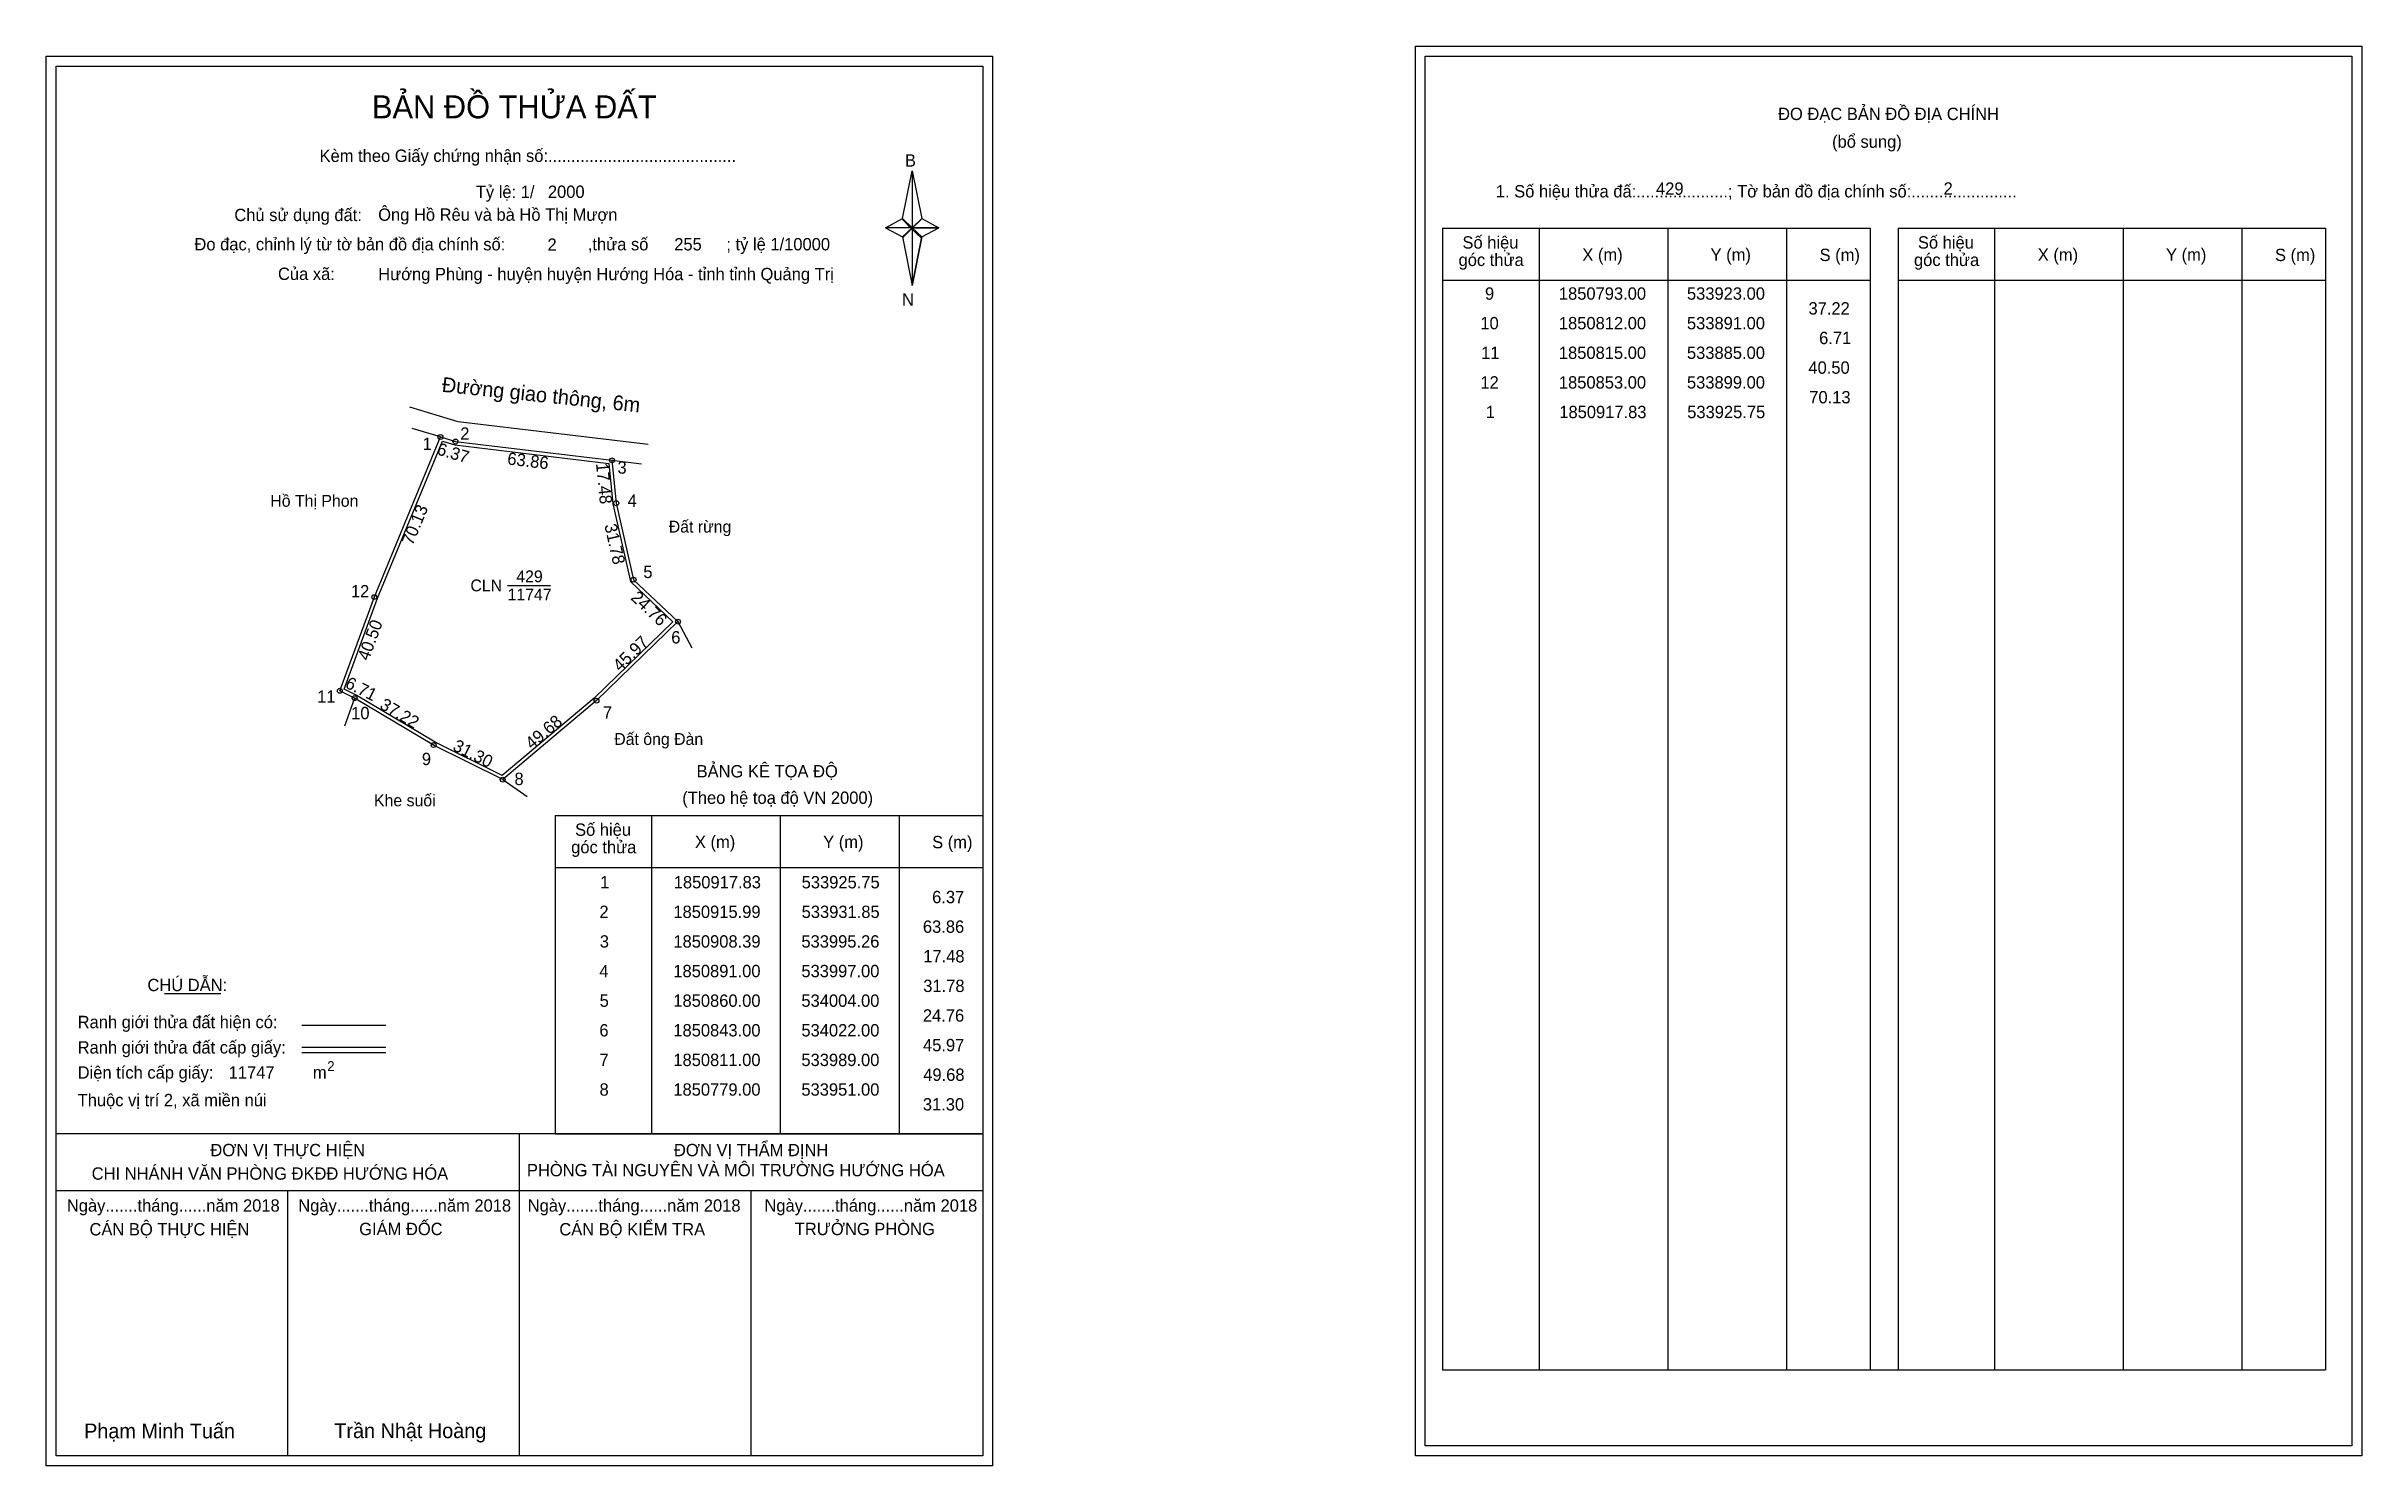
# Model space of a CAD drawing. Extents: x 533766 to 534704, y 1850501 to 1851076.
import ezdxf

# ---------------------------------------------------------------- set-up
doc = ezdxf.new("R2010")
doc.units = 0
for name, color, linetype in [('Level 1', 7, 'Continuous'), ('Level 10', 7, 'Continuous'), ('Level 11', 7, 'Continuous'), ('Level 13', 7, 'Continuous'), ('Level 27', 7, 'Continuous'), ('Level 3', 7, 'Continuous'), ('Level 36', 7, 'Continuous'), ('Level 49', 7, 'Continuous'), ('Level 53', 7, 'Continuous'), ('Level 55', 7, 'Continuous'), ('Level 6', 7, 'Continuous'), ('Level 60', 7, 'Continuous'), ('Level 63', 7, 'Continuous'), ('Level 9', 7, 'Continuous')]:
    doc.layers.add(name, color=color, linetype=linetype)

msp = doc.modelspace()

# ---------------------------------------------------------------- linework, layer by layer
at = {"layer": 'Level 1'}
for p, q in [((533770.09, 1851068.14), (533770.09, 1851068.14)), ((534324.74, 1851072.14), (534324.74, 1851072.14)), ((534112.94, 1851006.38), (534116.87, 1851025.66)), ((534116.87, 1851025.66), (534116.87, 1851002.61)), ((534116.87, 1851025.66), (534120.81, 1851006.38)), ((534106.05, 1851002.61), (534112.94, 1851006.38)), ((534112.94, 1851006.38), (534116.87, 1851002.61)), ((534116.58, 1851002.17), (534112.94, 1851005.94)), ((534116.87, 1851002.61), (534112.94, 1850998.93)), ((534116.58, 1851002.17), (534112.94, 1850998.49)), ((534112.94, 1850998.49), (534116.58, 1851002.17)), ((534120.51, 1851005.94), (534116.58, 1851002.17)), ((534116.58, 1851002.17), (534120.51, 1851005.94)), ((534120.51, 1850998.49), (534116.58, 1851002.17)), ((534120.81, 1851006.38), (534116.87, 1851002.61)), ((534116.87, 1851002.61), (534116.87, 1850979.21)), ((534116.87, 1851002.61), (534127.69, 1851002.61)), ((534116.87, 1851002.61), (534120.81, 1850998.93)), ((534120.81, 1850998.93), (534127.69, 1851002.61)), ((534331.8, 1851002.43), (534505.01, 1851002.43)), ((534370.98, 1850539.9), (534370.98, 1851002.43)), ((534423.13, 1850539.9), (534423.13, 1851002.43)), ((534471.07, 1851002.43), (534471.07, 1850539.9)), ((534505.01, 1851002.43), (534505.01, 1850539.9)), ((534516.32, 1851002.43), (534689.52, 1851002.43)), ((534555.5, 1850539.9), (534555.5, 1851002.43)), ((534607.64, 1850539.9), (534607.64, 1851002.43)), ((534655.59, 1851002.43), (534655.59, 1850539.9)), ((534689.52, 1851002.43), (534689.52, 1850539.9)), ((534112.94, 1850998.93), (534116.87, 1850979.21)), ((534120.81, 1850998.93), (534116.87, 1850979.21)), ((534331.8, 1850981.38), (534505.01, 1850981.38)), ((534516.32, 1850981.38), (534689.52, 1850981.38)), ((533972.28, 1850764.49), (534145.48, 1850764.49)), ((534011.46, 1850635.44), (534011.46, 1850764.49)), ((534063.6, 1850635.44), (534063.6, 1850764.49)), ((534111.55, 1850764.49), (534111.55, 1850635.44)), ((533972.28, 1850743.43), (534145.48, 1850743.43)), ((533813.93, 1850692.27), (533836.73, 1850692.27)), ((533869.66, 1850679.46), (533903.68, 1850679.46)), ((533869.66, 1850670.57), (533903.68, 1850670.57)), ((533869.66, 1850668.38), (533903.68, 1850668.38)), ((533983.75, 1850635.44), (533770.09, 1850635.44)), ((534145.48, 1850635.44), (533935.8, 1850635.44)), ((533957.79, 1850504.99), (533957.79, 1850635.44)), ((533972.28, 1850635.43), (534145.48, 1850635.43)), ((534145.49, 1850612.34), (533770.09, 1850612.34)), ((533863.94, 1850504.99), (533863.94, 1850612.34)), ((534051.64, 1850504.99), (534051.64, 1850612.34)), ((534331.8, 1850539.9), (534689.52, 1850539.9)), ((534145.48, 1850504.99), (534145.48, 1850504.99)), ((534700.14, 1850508.99), (534700.14, 1850508.99))]:
    msp.add_line(p, q, dxfattribs=at)
for points in [[(534112.94, 1851006.38), (534116.87, 1851025.66), (534116.87, 1851002.61)], [(534106.05, 1851002.61), (534112.94, 1850998.93), (534116.87, 1851002.61)], [(534116.87, 1851002.61), (534120.81, 1851006.38), (534127.69, 1851002.61)], [(534116.87, 1851002.61), (534116.87, 1850979.21), (534120.81, 1850998.93)]]:
    msp.add_lwpolyline(points, close=True, dxfattribs=at)
at = {"layer": 'Level 10'}
msp.add_line((534009.88, 1850914.83), (533933, 1850924), dxfattribs=at)
msp.add_lwpolyline([(533933, 1850924), (533913.4, 1850929.92)], dxfattribs=at)
for points in [[(533951, 1850779), (533923, 1850793), (533891, 1850812), (533885, 1850815), (533899, 1850853), (533925.75, 1850917.83), (533931.85, 1850915.99), (533995.26, 1850908.39), (533997, 1850891), (534004, 1850860), (534022, 1850843), (533989, 1850811)], [(533950.8, 1850780.66), (533923.67, 1850794.23), (533891.67, 1850813.23), (533886.75, 1850815.69), (533900.3, 1850852.49), (533926.56, 1850916.12), (533931.56, 1850914.61), (533993.98, 1850907.13), (533995.62, 1850890.78), (534002.73, 1850859.28), (534019.98, 1850842.99), (533988.06, 1850812.04)]]:
    msp.add_lwpolyline(points, close=True, dxfattribs=at)
at = {"layer": 'Level 11'}
for centre in [(533925.75, 1850917.83), (533931.85, 1850915.99), (533995.26, 1850908.39), (533997, 1850891), (534004, 1850860), (533899, 1850853), (534022, 1850843), (533885, 1850815), (533891, 1850812), (533989, 1850811), (533923, 1850793), (533951, 1850779), (533951, 1850779)]:
    msp.add_circle(centre, 1, dxfattribs=at)
at = {"layer": 'Level 27'}
for p, q in [((533925.75, 1850917.83), (533914.26, 1850921.3)), ((533995.26, 1850908.39), (534007.17, 1850906.96)), ((534022, 1850843), (534027.57, 1850832.37)), ((533891, 1850812), (533886.94, 1850800.71)), ((533951, 1850779), (533960.85, 1850772.15))]:
    msp.add_line(p, q, dxfattribs=at)
at = {"layer": 'Level 3'}
for p, q in [((534331.8, 1851002.43), (534331.8, 1850539.9)), ((534516.32, 1851002.43), (534516.32, 1850539.9)), ((533972.28, 1850764.49), (533972.28, 1850635.44))]:
    msp.add_line(p, q, dxfattribs=at)
at = {"layer": 'Level 63'}
for points in [[(534320.74, 1851076.14), (534704.14, 1851076.14), (534704.14, 1850504.99), (534320.74, 1850504.99)], [(533766.09, 1851072.14), (534149.49, 1851072.14), (534149.49, 1850500.99), (533766.09, 1850500.99)], [(533770.09, 1851068.14), (534145.49, 1851068.14), (534145.49, 1850504.99), (533770.09, 1850504.99)], [(534324.74, 1851072.14), (534700.14, 1851072.14), (534700.14, 1850508.99), (534324.74, 1850508.99)]]:
    msp.add_lwpolyline(points, close=True, dxfattribs=at)
at = {"layer": 'Level 9'}
msp.add_line((533952.95, 1850857.68), (533970.39, 1850857.68), dxfattribs=at)

# ---------------------------------------------------------------- texts
at = {"layer": 'Level 1'}
for s, height, p in [('BẢN ĐỒ THỬA ĐẤT', 9.3313, (533898.02, 1851046.95)), ('ĐO ĐẠC BẢN ĐỒ ĐỊA CHÍNH', 5, (534467.69, 1851046.26)), ('(bổ sung)', 5, (534489.57, 1851035.02)), ('Kèm theo Giấy chứng nhận số:.........................................', 5, (533876.79, 1851029.29)), ('B', 5, (534113.96, 1851027.41)), ('1. Số hiệu thửa đấ:....................; Tờ bản đồ địa chính số:.......................', 5, (534353.35, 1851014.9)), ('Chủ sử dụng đất:', 5, (533842.27, 1851005.31)), ('Số hiệu', 5, (534339.83, 1850994.17)), ('Số hiệu', 5, (534524.35, 1850994.17)), ('Đo đạc, chỉnh lý từ tờ bản đồ địa chính số:                  ,thửa số                 ; tỷ lệ 1/10000', 5, (533826.1, 1850993.45)), ('góc thửa', 5, (534338.25, 1850987.11)), ('X (m)', 5, (534388.4, 1850989.22)), ('Y (m)', 5, (534440.35, 1850989.22)), ('S (m)', 5, (534484.51, 1850989.12)), ('góc thửa', 5, (534522.76, 1850987.11)), ('X (m)', 5, (534572.91, 1850989.22)), ('Y (m)', 5, (534624.87, 1850989.22)), ('S (m)', 5, (534669.02, 1850989.12)), ('Của xã:', 5, (533859.95, 1850981.45)), ('N', 5, (534112.76, 1850971.07)), ('BẢNG KÊ TỌA ĐỘ', 5, (534029.55, 1850779.89)), ('(Theo hệ toạ độ VN 2000)', 5, (534023.74, 1850769.17)), ('Số hiệu', 5, (533980.31, 1850756.22)), ('X (m)', 5, (534028.87, 1850751.27)), ('Y (m)', 5, (534080.83, 1850751.27)), ('S (m)', 5, (534124.98, 1850751.17)), ('góc thửa', 5, (533978.73, 1850749.16)), ('CHÚ DẪN:', 5, (533807.05, 1850693.28)), ('Ranh giới thửa đất hiện có:', 5, (533778.79, 1850678.28)), ('Ranh giới thửa đất cấp giấy:', 5, (533778.79, 1850668)), ('Diện tích cấp giấy:', 5, (533778.79, 1850657.84)), ('m', 5, (533874.1, 1850657.88)), ('2', 4, (533879.89, 1850660.9)), ('Thuộc vị trí 2, xã miền núi', 5, (533778.79, 1850646.64)), ('ĐƠN VỊ THỰC HIỆN', 5, (533832.56, 1850626.4)), ('PHÒNG TÀI NGUYÊN VÀ MÔI TRƯỜNG HƯỚNG HÓA', 5, (533960.81, 1850618.26)), ('ĐƠN VỊ THẨM ĐỊNH', 5, (534020.36, 1850626.4)), ('CHI NHÁNH VĂN PHÒNG ĐKĐĐ HƯỚNG HÓA', 5, (533784.47, 1850616.88)), ('Ngày.......tháng......năm 2018', 5, (533774.42, 1850603.93)), ('Ngày.......tháng......năm 2018', 5, (533868.17, 1850603.93)), ('Ngày.......tháng......năm 2018', 5, (533961.12, 1850603.93)), ('Ngày.......tháng......năm 2018', 5, (534057.03, 1850603.93)), ('CÁN BỘ THỰC HIỆN', 5, (533783.59, 1850594.3)), ('GIÁM ĐỐC', 5, (533892.85, 1850594.42)), ('CÁN BỘ KIỂM TRA', 5, (533973.93, 1850594.3)), ('TRƯỞNG PHÒNG', 5, (534069.31, 1850594.42)), ('Phạm Minh Tuấn', 6, (533781.41, 1850512.07)), ('Trần Nhật Hoàng', 6, (533882.79, 1850512.17))]:
    msp.add_text(s, height=height, dxfattribs=at).set_placement(p)
at = {"layer": 'Level 11'}
msp.add_text('Tỷ lệ: 1/', height=5, dxfattribs=at).set_placement((533940.1, 1851014.67))
at = {"layer": 'Level 13'}
for s, p in [('CLN', (533937.91, 1850855.28)), ('429', (533956.5, 1850858.96)), ('11747', (533952.96, 1850851.6))]:
    msp.add_text(s, height=4.8, dxfattribs=at).set_placement(p)
at = {"layer": 'Level 36'}
msp.add_text('Khe suối', height=4.8, dxfattribs=at).set_placement((533898.85, 1850768.18))
at = {"layer": 'Level 49'}
for s, rotation, p in [('6.37', 343.21462, (533923.99, 1850910.85)), ('63.86', 353.16542, (533952.66, 1850906.72)), ('17.48', 275.71386, (533988.76, 1850907.1)), ('70.13', 67.57809, (533914.51, 1850873.62)), ('31.78', 282.72436, (533992.15, 1850882.08)), ('24.76', 316.63658, (534002.53, 1850852.31)), ('40.50', 69.77514, (533896.68, 1850826.88)), ('45.97', 44.1186, (533998.54, 1850822.48)), ('6.71', 333.43495, (533886.78, 1850816.47)), ('37.22', 329.30028, (533900.8, 1850808.04)), ('49.68', 40.10091, (533962.77, 1850791.01)), ('31.30', 333.43495, (533930.4, 1850791.09))]:
    msp.add_text(s, height=5, rotation=rotation, dxfattribs=at).set_placement(p)
at = {"layer": 'Level 53'}
for s, p in [('9', (534348.95, 1850973.46)), ('1850793.00', (534378.89, 1850973.46)), ('533923.00', (534430.78, 1850973.46)), ('37.22', (534480.03, 1850967.46)), ('10', (534347.08, 1850961.46)), ('1850812.00', (534378.89, 1850961.46)), ('533891.00', (534430.78, 1850961.46)), ('11', (534347.4, 1850949.46)), ('1850815.00', (534378.89, 1850949.46)), ('533885.00', (534430.78, 1850949.46)), ('6.71', (534484.32, 1850955.46)), ('40.50', (534479.98, 1850943.46)), ('12', (534347.1, 1850937.46)), ('1850853.00', (534378.89, 1850937.46)), ('533899.00', (534430.78, 1850937.46)), ('70.13', (534480.34, 1850931.46)), ('1', (534349.25, 1850925.46)), ('1850917.83', (534379.06, 1850925.46)), ('533925.75', (534430.89, 1850925.46)), ('1', (533990.48, 1850734.93)), ('1850917.83', (534020.29, 1850734.93)), ('533925.75', (534072.11, 1850734.93)), ('2', (533990.18, 1850722.93)), ('1850915.99', (534020.14, 1850722.93)), ('533931.85', (534072.11, 1850722.93)), ('6.37', (534124.97, 1850728.93)), ('63.86', (534121.23, 1850716.93)), ('3', (533990.33, 1850710.93)), ('1850908.39', (534020.14, 1850710.93)), ('533995.26', (534072.01, 1850710.93)), ('17.48', (534121.37, 1850704.93)), ('4', (533990.15, 1850698.93)), ('1850891.00', (534020.12, 1850698.93)), ('533997.00', (534072, 1850698.93)), ('5', (533990.27, 1850686.93)), ('1850860.00', (534020.12, 1850686.93)), ('534004.00', (534072, 1850686.93)), ('31.78', (534121.37, 1850692.93)), ('24.76', (534121.23, 1850680.93)), ('6', (533990.16, 1850674.93)), ('1850843.00', (534020.12, 1850674.93)), ('534022.00', (534072, 1850674.93)), ('45.97', (534121.28, 1850668.93)), ('7', (533990.19, 1850662.93)), ('1850811.00', (534020.12, 1850662.93)), ('533989.00', (534072, 1850662.93)), ('49.68', (534121.37, 1850656.93)), ('8', (533990.23, 1850650.93)), ('1850779.00', (534020.12, 1850650.93)), ('533951.00', (534072, 1850650.93)), ('31.30', (534121.21, 1850644.93))]:
    msp.add_text(s, height=5, dxfattribs=at).set_placement(p)
at = {"layer": 'Level 55'}
for s, height, p in [('428', 0.22, (533925.52, 1850917.61)), ('1', 0.8, (533925.53, 1850917.83)), ('0', 0.22, (533925.67, 1850917.61)), ('0', 0.22, (533925.67, 1850917.61)), ('2', 0.8, (533931.58, 1850915.99)), ('0', 0.22, (533931.77, 1850915.77)), ('0', 0.22, (533931.77, 1850915.77)), ('3', 0.8, (533995.01, 1850908.39)), ('0', 0.22, (533995.18, 1850908.17)), ('0', 0.22, (533995.18, 1850908.17)), ('0', 0.22, (533995.18, 1850908.17)), ('0', 0.22, (533995.18, 1850908.17)), ('4', 0.8, (533996.72, 1850891)), ('0', 0.22, (533996.92, 1850890.78)), ('0', 0.22, (533996.92, 1850890.78)), ('5', 0.8, (534003.74, 1850860)), ('0', 0.22, (534003.92, 1850859.78)), ('0', 0.22, (534003.92, 1850859.78)), ('12', 0.8, (533898.43, 1850853)), ('428', 0.22, (533898.77, 1850852.78)), ('6', 0.8, (534021.73, 1850843)), ('0', 0.22, (534021.92, 1850842.78)), ('0', 0.22, (534021.92, 1850842.78)), ('0', 0.22, (534021.92, 1850842.78)), ('11', 0.8, (533884.48, 1850815)), ('428', 0.22, (533884.77, 1850814.78)), ('10', 0.8, (533890.43, 1850812)), ('428', 0.22, (533890.77, 1850811.78)), ('0', 0.22, (533890.92, 1850811.78)), ('7', 0.8, (533988.73, 1850811)), ('0', 0.22, (533988.92, 1850810.78)), ('9', 0.8, (533922.73, 1850793)), ('0', 0.22, (533922.92, 1850792.78)), ('8', 0.8, (533950.74, 1850779)), ('0', 0.22, (533950.92, 1850778.78)), ('0', 0.22, (533950.92, 1850778.78))]:
    msp.add_text(s, height=height, dxfattribs=at).set_placement(p)
at = {"layer": 'Level 6'}
for s, p in [('2000', (533969.3, 1851014.71)), ('429', (534418.25, 1851015.98)), ('2', (534534.74, 1851016.02)), ('Ông Hồ Rêu và bà Hồ Thị Mượn', (533900.54, 1851005.44)), ('2', (533969.14, 1850993.27)), ('255', (534020.49, 1850993.43)), ('Hướng Phùng - huyện huyện Hướng Hóa - tỉnh tỉnh Quảng Trị', (533900.56, 1850981.36)), ('11747', (533839.97, 1850657.85))]:
    msp.add_text(s, height=5, dxfattribs=at).set_placement(p)
at = {"layer": 'Level 60'}
msp.add_text('Đường giao thông, 6m', height=6, rotation=354, dxfattribs=at).set_placement((533926.15, 1850936.18))
for s, p in [('Hồ Thị Phon', (533856.84, 1850889.57)), ('Đất rừng', (534018.26, 1850879.11)), ('Đất ông Đàn', (533996.18, 1850793.05))]:
    msp.add_text(s, height=4.8, dxfattribs=at).set_placement(p)
at = {"layer": 'Level 9'}
for s, p in [('1', (533918.57, 1850912.59)), ('2', (533933.79, 1850916.7)), ('3', (533997.5, 1850902.96)), ('4', (534001.6, 1850889.53)), ('5', (534007.96, 1850860.67)), ('12', (533889.5, 1850852.83)), ('6', (534019.28, 1850834.18)), ('11', (533875.81, 1850810.14)), ('10', (533889.6, 1850803.48)), ('7', (533991.61, 1850803.75)), ('9', (533918.24, 1850784.88)), ('8', (533955.76, 1850776.8))]:
    msp.add_text(s, height=5, dxfattribs=at).set_placement(p)

doc.saveas('drawing.dxf')
